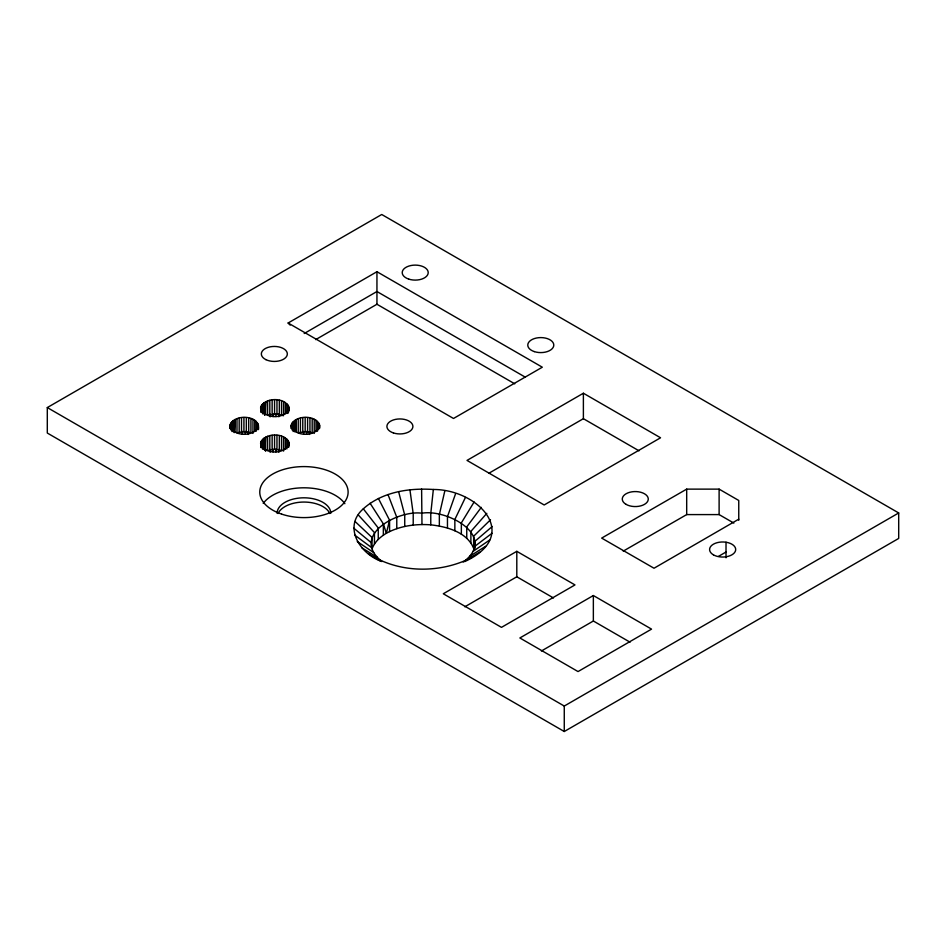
<?xml version="1.0" encoding="UTF-8"?>
<svg xmlns="http://www.w3.org/2000/svg" width="946" height="946" viewBox="0 0 946 946"><rect width="100%" height="100%" fill="white"/><g stroke="black" fill="none" stroke-linecap="round" stroke-linejoin="round"><path stroke-width="1.42" d="M258.483 425.262C256.189 437.229 232.811 437.277 229.937 425.617C233.532 413.331 260.576 414.667 258.483 429.508M289.109 407.584C286.815 419.551 263.437 419.598 260.564 407.927C263.993 396.149 289.405 396.764 289.109 410.41M289.109 442.941C286.815 454.92 263.437 454.955 260.564 443.296C263.993 431.518 289.405 432.133 289.109 445.779M319.736 425.262C317.442 437.229 294.064 437.277 291.191 425.617C294.62 413.828 320.02 414.454 319.736 428.089M463.244 562.078C497.974 536.299 447.387 508.818 421.975 513.193C397.296 509.894 349.76 536.015 381.959 561.546C360.414 554.38 342.369 527.135 363.311 508.806C382.101 491.92 408.932 487.852 433.339 489.484C477.967 489.248 522.05 535.176 464.734 561.581M234.206 432.641L235.01 419.48L235.01 432.216M264.833 414.951L265.637 401.802L265.637 414.525M264.833 450.32L265.637 437.158L265.637 451.313M295.554 431.175L296.264 419.48L296.264 432.216M433.339 489.484L430.773 513.524L430.773 524.841C447.352 526.697 468.471 532.444 474.301 550.087M444.774 491.057L439.346 514.695L439.346 526.011M378.412 498.459L389.575 520.253L386.335 533.296C380.186 536.926 374.604 542.011 372.05 548.81L372.05 537.494L355.046 521.459M455.582 493.717L447.458 516.693L447.458 528.01M465.456 497.395L454.86 519.46L454.86 530.777M474.112 501.983L461.352 522.902L461.352 534.218M481.301 507.352L466.745 526.922L466.745 538.239M486.823 513.347L470.883 531.416L470.883 542.732M490.501 519.792L473.639 536.252L473.639 547.568M492.239 526.508L474.951 541.289L474.951 548.361M474.762 546.374L491.991 533.284M473.083 551.376L489.756 539.953M469.973 556.13L485.605 546.303M465.515 560.529L479.657 552.157M738.755 519.188L654.017 568.239L601.668 538.097L686.69 489.129L719.114 489.129L738.755 500.469L738.755 520.276M718.522 556.354L726.114 551.967M47.3 407.572L381.735 214.494L898.7 512.957L898.7 538.428L564.265 731.506L47.3 433.043L47.3 407.572L564.265 706.047L898.7 512.957M288.128 323L376.946 271.715L542.318 367.202L453.512 418.475L288.128 323L290.174 325.117M304.21 333.512L376.946 291.522L524.971 376.981M315.692 339.614L376.946 304.257L514.754 383.828M583.386 393.229L467.005 460.418L544.175 504.975L660.556 437.785L583.386 393.229L583.386 418.688L488.739 473.331M516.8 551.329L443.296 593.769L501.486 627.364L574.979 584.924L516.8 551.329L516.8 576.788L464.841 606.788M593.355 595.531L519.862 637.971L578.041 671.565L651.546 629.125L593.355 595.531L593.355 621.002L541.396 650.99M623.237 551.128L686.69 514.589L719.114 514.589L733.848 523.091M430.773 524.841C415.59 523.729 399.791 525.87 386.335 533.296L383.343 523.859L370.099 503.26M472.078 557.336C440.186 573.832 398.55 573.501 368.254 553.516M283.587 415.72L276.965 414.088L267.612 415.14L267.612 400.986M250.927 418.499L250.927 432.653L243.926 431.683L236.985 432.819L236.985 418.676M312.18 418.499L312.18 432.653L305.168 431.683L298.238 432.819L298.238 418.676M281.553 436.189L281.553 450.331L274.553 449.362L267.612 450.497L267.612 436.354M583.386 418.688L639.047 450.828M516.8 576.788L553.481 597.967M593.355 621.002L630.048 642.18M376.201 558.518L380.895 561.226M361.88 547.817L377.182 557.277M357.269 541.573L373.717 552.594M354.549 534.975L371.683 547.639M353.792 528.199L371.116 542.555M358.25 514.92L374.45 532.598L374.45 543.915M363.311 508.806L378.258 528.01L378.258 539.326M388.002 494.545L396.776 517.32L396.776 528.637M398.609 491.624L404.734 515.121L404.734 526.437M409.925 489.768L413.213 513.737L413.213 525.054M295.211 431.376L294.549 420.473L294.549 431.79M264.667 415.058L263.922 402.783L263.922 414.1M264.667 450.414L263.922 438.152L263.922 449.468M233.958 431.376L233.295 420.473L233.295 431.79M421.609 489.047L421.975 524.51M726.02 542.235L726.02 557.797M719.114 489.129L719.114 514.589M686.69 489.129L686.69 514.589M564.265 706.047L564.265 731.506M389.575 520.253L389.575 531.569M383.343 523.859L383.343 535.176M376.946 271.715L376.946 304.257M319.381 423.879L319.381 428.124M318.625 422.555L318.625 429.626M317.489 421.313L317.489 431.222M315.999 420.213L315.999 431.53M314.214 419.255L314.214 433.41M309.945 417.955L309.945 432.097M309.484 431.624L309.484 434.451M307.592 417.624L307.592 431.778M306.575 431.364L306.575 434.202M305.168 417.541L305.168 431.683M303.642 431.4L303.642 434.238M302.767 417.683L302.767 431.837M300.426 418.073L300.426 432.216M293.154 421.609L293.154 431.518M292.101 422.874L292.101 429.945M291.439 424.222L291.439 428.467M291.191 425.617L291.191 428.443M288.755 406.201L288.755 411.853M288.755 441.557L288.755 447.222M287.998 404.864L287.998 413.355M287.998 440.233L287.998 447.304M286.863 403.635L286.863 413.532M286.863 438.991L286.863 448.901M285.373 402.523L285.373 413.84M285.373 437.892L285.373 449.208M283.587 401.577L283.587 414.313M283.587 436.946L283.587 451.088M281.553 400.82L281.553 414.963M279.33 400.276L279.33 414.419M279.33 435.633L279.33 449.776M278.857 413.934L278.857 416.772M278.857 449.303L278.857 452.129M276.965 399.945L276.965 414.088M276.965 435.314L276.965 449.456M275.948 413.686L275.948 416.512M275.948 449.054L275.948 451.881M274.553 399.862L274.553 414.005M274.553 435.219L274.553 449.362M273.016 413.721L273.016 416.547M273.016 449.09L273.016 451.916M272.141 400.004L272.141 414.147M272.141 435.373L272.141 449.516M270.13 414.041L270.13 416.879M270.13 449.409L270.13 452.235M269.799 400.383L269.799 414.537M269.799 435.751L269.799 449.894M262.527 403.93L262.527 413.828M262.527 439.299L262.527 449.196M261.474 405.195L261.474 412.267M261.474 440.552L261.474 447.635M260.812 406.544L260.812 412.196M260.812 441.9L260.812 447.564M258.128 423.879L258.128 429.543M257.371 422.555L257.371 429.626M256.236 421.313L256.236 431.222M254.746 420.213L254.746 431.53M252.96 419.255L252.96 433.41M248.703 417.955L248.703 432.097M248.23 431.624L248.23 434.451M246.338 417.624L246.338 431.778M245.321 431.364L245.321 434.202M243.926 417.541L243.926 431.683M242.389 431.4L242.389 434.238M241.514 417.683L241.514 431.837M239.172 418.073L239.172 432.216M231.9 421.609L231.9 431.518M230.848 422.874L230.848 429.945M230.197 424.222L230.197 428.467M229.937 425.617L229.937 428.443M277.095 513.311A26.855 15.503 0 0 1 303.95 497.809A26.855 15.503 0 0 1 330.793 513.311M278.006 513.548A26.855 15.503 0 0 1 303.95 502.054A26.855 15.503 0 0 1 329.882 513.548M263.236 503.402A44.178 25.507 0 0 1 304.222 487.805A44.178 25.507 0 0 1 344.864 503.698M281.612 514.104A44.178 25.507 0 0 0 348.116 492.263A44.178 25.507 0 0 0 282.097 469.925A44.178 25.507 0 0 0 281.612 514.104M265.932 359.657A12.996 7.497 0 0 0 287.123 355.282A12.996 7.497 0 0 0 269.977 346.875A12.996 7.497 0 0 0 265.932 359.657M393.418 432.937A12.996 7.497 0 0 0 412.905 426.433A12.996 7.497 0 0 0 393.418 419.941A12.996 7.497 0 0 0 393.418 432.937M408.731 279.105A12.996 7.497 0 0 0 428.219 272.602A12.996 7.497 0 0 0 408.731 266.11A12.996 7.497 0 0 0 408.731 279.105M534.289 351.593A12.996 7.497 0 0 0 553.788 345.101A12.996 7.497 0 0 0 534.289 338.597A12.996 7.497 0 0 0 534.289 351.593M626.086 504.372A12.996 7.497 0 0 0 647.833 501.013A12.996 7.497 0 0 0 631.916 491.825A12.996 7.497 0 0 0 626.086 504.372M713.414 554.841A13.055 7.533 0 0 0 735.255 551.459A13.055 7.533 0 0 0 719.267 542.235A13.055 7.533 0 0 0 713.414 554.841"/></g></svg>
